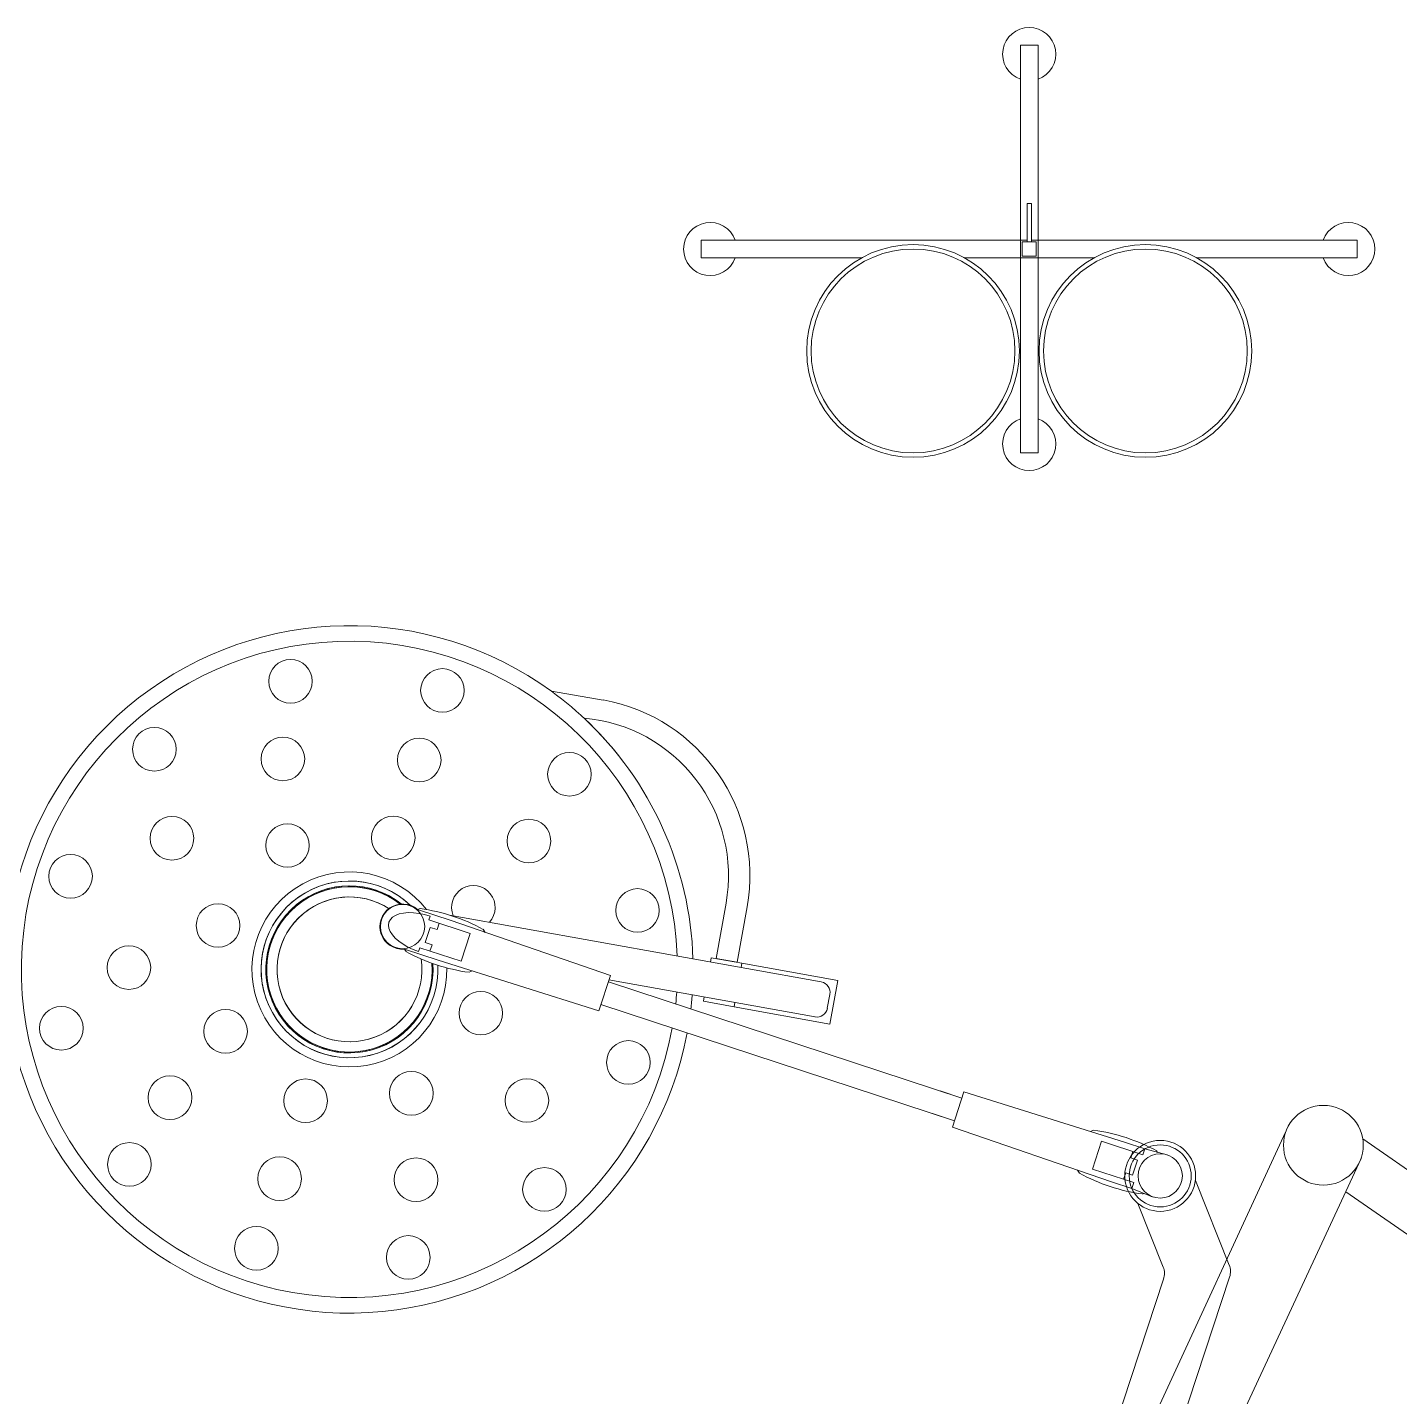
# Model space of a CAD drawing. Header units: millimetres. Extents: x 26027 to 581921, y 7230 to 233891.
# Drawn here: x 511894 to 513442, y 196456 to 198000 of the extents above; entities that cross this region are included whole.
import ezdxf

# ---------------------------------------------------------------- set-up
doc = ezdxf.new("R2010")
doc.units = ezdxf.units.MM
doc.header["$LTSCALE"] = 5
doc.layers.get('0').update_dxf_attribs({"color": 252})
doc.layers.add('Medical Equipment and Furniture', color=252, linetype='Continuous', lineweight=0)

# ---------------------------------------------------------------- blocks, each defined once
blk = doc.blocks.new('HF15561B-P')
at = {"color": 0}
for p, q in [((0.21, 0.37), (0.21, 0.0025)), ((0.23, 0.37), (0.21, 0.37)), ((0.23, 0.37), (0.23, 0.1892)), ((0.23, 0.073), (0.23, -0.073)), ((0.45, 0.01), (-0.01, 0.01)), ((-0.01, 0.01), (-0.01, -0.01)), ((0.212, 0.0025), (0.1688, 0.0025)), ((0.1688, 0.0025), (0.1688, -0.0025)), ((0.228, 0.008), (0.212, 0.008)), ((0.212, 0.008), (0.212, -0.008)), ((0.228, 0.008), (0.228, -0.008)), ((0.45, 0.01), (0.45, -0.01)), ((0.45, -0.01), (-0.01, -0.01)), ((0.212, -0.0025), (0.1688, -0.0025)), ((0.21, -0.0025), (0.21, -0.37)), ((0.228, -0.008), (0.212, -0.008)), ((0.23, -0.1892), (0.23, -0.37)), ((0.21, -0.37), (0.23, -0.37))]:
    blk.add_line(p, q, dxfattribs=at)
at = {"color": 0, "linetype": 'Continuous'}
for points in [[(0.228, 0.008), (0.228, 0.008), (0.228, 0.008), (0.228, 0.008), (0.228, 0.008), (0.228, 0.008), (0.228, 0.008), (0.228, 0.008), (0.228, 0.008), (0.228, 0.008), (0.228, 0.008), (0.228, 0.008), (0.228, 0.008), (0.228, 0.008), (0.228, 0.008), (0.228, 0.008), (0.228, 0.008), (0.228, 0.008), (0.228, 0.008), (0.228, 0.008), (0.228, 0.008), (0.228, 0.008), (0.228, 0.008), (0.228, 0.008), (0.228, 0.008), (0.228, 0.008), (0.228, 0.008), (0.228, 0.008), (0.228, 0.008), (0.228, 0.008), (0.228, 0.008), (0.228, 0.008), (0.228, 0.008), (0.228, 0.008), (0.228, 0.008), (0.228, 0.008), (0.228, 0.008), (0.228, 0.008), (0.228, 0.008), (0.228, 0.008), (0.228, 0.008), (0.228, 0.008), (0.228, 0.008), (0.228, 0.008), (0.228, 0.008), (0.228, 0.008), (0.228, 0.008), (0.228, 0.008), (0.228, 0.008), (0.228, 0.008), (0.228, 0.008), (0.228, 0.008), (0.228, 0.008), (0.228, 0.008), (0.228, 0.008), (0.228, 0.008), (0.228, 0.008), (0.228, 0.008), (0.228, 0.008), (0.228, 0.008), (0.228, 0.008), (0.228, 0.008), (0.228, 0.008), (0.228, 0.008), (0.228, 0.008), (0.228, 0.008), (0.228, 0.008), (0.228, 0.008), (0.228, 0.008), (0.228, 0.008), (0.228, 0.008), (0.228, 0.008), (0.228, 0.008), (0.228, 0.008), (0.228, 0.008), (0.228, 0.008), (0.228, 0.008), (0.228, 0.008), (0.228, 0.008), (0.228, 0.008), (0.228, 0.008), (0.228, 0.008), (0.228, 0.008), (0.228, 0.008), (0.228, 0.008), (0.228, 0.008), (0.228, 0.008), (0.228, 0.008), (0.228, 0.008), (0.228, 0.008), (0.228, 0.008), (0.228, 0.008), (0.228, 0.008), (0.228, 0.008), (0.228, 0.008), (0.228, 0.008), (0.228, 0.008), (0.228, 0.008), (0.228, 0.008), (0.228, 0.008), (0.228, 0.008), (0.228, 0.008), (0.228, 0.008), (0.228, 0.008), (0.228, 0.008), (0.228, 0.008), (0.228, 0.008), (0.228, 0.008), (0.228, 0.008), (0.228, 0.008), (0.228, 0.008), (0.228, 0.008), (0.228, 0.008), (0.228, 0.008), (0.228, 0.008), (0.228, 0.008), (0.228, 0.008), (0.228, 0.008), (0.228, 0.008), (0.228, 0.008), (0.228, 0.008), (0.228, 0.008), (0.228, 0.008), (0.228, 0.008), (0.228, 0.008), (0.228, 0.008), (0.228, 0.008), (0.228, 0.008), (0.228, 0.008), (0.228, 0.008), (0.228, 0.008), (0.228, 0.008), (0.228, 0.008), (0.228, 0.008), (0.228, 0.008), (0.228, 0.008), (0.228, 0.008), (0.228, 0.008), (0.228, 0.008), (0.228, 0.008), (0.228, 0.008), (0.228, 0.008), (0.228, 0.008), (0.228, 0.008), (0.228, 0.008), (0.228, 0.008), (0.228, 0.008), (0.228, 0.008), (0.228, 0.008), (0.228, 0.008), (0.228, 0.008), (0.228, 0.008), (0.228, 0.008), (0.228, 0.008), (0.228, 0.008), (0.228, 0.008), (0.228, 0.008), (0.228, 0.008), (0.228, 0.008), (0.228, 0.008), (0.228, 0.008), (0.228, 0.008), (0.228, 0.008), (0.228, 0.008), (0.228, 0.008), (0.228, 0.008), (0.228, 0.008), (0.228, 0.008), (0.228, 0.008), (0.228, 0.008), (0.228, 0.008), (0.228, 0.008), (0.228, 0.008), (0.228, 0.008), (0.228, 0.008), (0.228, 0.008), (0.228, 0.008), (0.228, 0.008), (0.228, 0.008), (0.228, 0.008), (0.228, 0.008), (0.228, 0.008), (0.228, 0.008), (0.228, 0.008), (0.228, 0.008), (0.228, 0.008), (0.228, 0.008), (0.228, 0.008), (0.228, 0.008), (0.228, 0.008), (0.228, 0.008), (0.228, 0.008), (0.228, 0.008), (0.228, 0.008), (0.228, 0.008), (0.228, 0.008), (0.228, 0.008), (0.228, 0.008), (0.228, 0.008), (0.228, 0.008), (0.228, 0.008), (0.228, 0.008), (0.228, 0.008), (0.228, 0.008), (0.228, 0.008), (0.228, 0.008), (0.228, 0.008), (0.228, 0.008), (0.228, 0.008), (0.228, 0.008), (0.228, 0.008), (0.228, 0.008), (0.228, 0.008), (0.228, 0.008), (0.228, 0.008), (0.228, 0.008), (0.228, 0.008), (0.228, 0.008), (0.228, 0.008)], [(0.228, 0.008), (0.228, 0.008), (0.228, 0.008), (0.228, 0.008), (0.228, 0.008), (0.228, 0.008), (0.228, 0.008), (0.228, 0.008), (0.228, 0.008), (0.228, 0.008), (0.228, 0.008), (0.228, 0.008), (0.228, 0.008), (0.228, 0.008), (0.228, 0.008), (0.228, 0.008), (0.228, 0.008), (0.228, 0.008), (0.228, 0.008), (0.228, 0.008), (0.228, 0.008), (0.228, 0.008), (0.228, 0.008), (0.228, 0.008), (0.228, 0.008), (0.228, 0.008), (0.228, 0.008), (0.228, 0.008), (0.228, 0.008), (0.228, 0.008), (0.228, 0.008), (0.228, 0.008), (0.228, 0.008), (0.228, 0.008), (0.228, 0.008), (0.228, 0.008), (0.228, 0.008), (0.228, 0.008), (0.228, 0.008), (0.228, 0.008), (0.228, 0.008), (0.228, 0.008), (0.228, 0.008), (0.228, 0.008), (0.228, 0.008), (0.228, 0.008), (0.228, 0.008), (0.228, 0.008), (0.228, 0.008), (0.228, 0.008), (0.228, 0.008), (0.228, 0.008), (0.228, 0.008), (0.228, 0.008), (0.228, 0.008), (0.228, 0.008), (0.228, 0.008), (0.228, 0.008), (0.228, 0.008), (0.228, 0.008), (0.228, 0.008), (0.228, 0.008), (0.228, 0.008), (0.228, 0.008), (0.228, 0.008), (0.228, 0.008), (0.228, 0.008), (0.228, 0.008), (0.228, 0.008), (0.228, 0.008), (0.228, 0.008), (0.228, 0.008), (0.228, 0.008), (0.228, 0.008), (0.228, 0.008), (0.228, 0.008), (0.228, 0.008), (0.228, 0.008), (0.228, 0.008), (0.228, 0.008), (0.228, 0.008), (0.228, 0.008), (0.228, 0.008), (0.228, 0.008), (0.228, 0.008), (0.228, 0.008), (0.228, 0.008), (0.228, 0.008), (0.228, 0.008), (0.228, 0.008), (0.228, 0.008), (0.228, 0.008), (0.228, 0.008), (0.228, 0.008), (0.228, 0.008), (0.228, 0.008), (0.228, 0.008), (0.228, 0.008), (0.228, 0.008), (0.228, 0.008), (0.228, 0.008), (0.228, 0.008), (0.228, 0.008), (0.228, 0.008), (0.228, 0.008), (0.228, 0.008), (0.228, 0.008), (0.228, 0.008), (0.228, 0.008), (0.228, 0.008), (0.228, 0.008), (0.228, 0.008), (0.228, 0.008), (0.228, 0.008), (0.228, 0.008), (0.228, 0.008), (0.228, 0.008), (0.228, 0.008), (0.228, 0.008), (0.228, 0.008), (0.228, 0.008), (0.228, 0.008), (0.228, 0.008), (0.228, 0.008), (0.228, 0.008), (0.228, 0.008), (0.228, 0.008), (0.228, 0.008), (0.228, 0.008), (0.228, 0.008), (0.228, 0.008), (0.228, 0.008), (0.228, 0.008), (0.228, 0.008), (0.228, 0.008), (0.228, 0.008), (0.228, 0.008), (0.228, 0.008), (0.228, 0.008), (0.228, 0.008), (0.228, 0.008), (0.228, 0.008), (0.228, 0.008), (0.228, 0.008), (0.228, 0.008), (0.228, 0.008), (0.228, 0.008), (0.228, 0.008), (0.228, 0.008), (0.228, 0.008), (0.228, 0.008), (0.228, 0.008), (0.228, 0.008), (0.228, 0.008), (0.228, 0.008), (0.228, 0.008), (0.228, 0.008), (0.228, 0.008), (0.228, 0.008), (0.228, 0.008), (0.228, 0.008), (0.228, 0.008), (0.228, 0.008), (0.228, 0.008), (0.228, 0.008), (0.228, 0.008), (0.228, 0.008), (0.228, 0.008), (0.228, 0.008), (0.228, 0.008), (0.228, 0.008), (0.228, 0.008), (0.228, 0.008), (0.228, 0.008), (0.228, 0.008), (0.228, 0.008), (0.228, 0.008), (0.228, 0.008), (0.228, 0.008), (0.228, 0.008), (0.228, 0.008), (0.228, 0.008), (0.228, 0.008), (0.228, 0.008), (0.228, 0.008), (0.228, 0.008), (0.228, 0.008), (0.228, 0.008), (0.228, 0.008), (0.228, 0.008), (0.228, 0.008), (0.228, 0.008), (0.228, 0.008), (0.228, 0.008), (0.228, 0.008), (0.228, 0.008), (0.228, 0.008), (0.228, 0.008), (0.228, 0.008), (0.228, 0.008), (0.228, 0.008), (0.228, 0.008), (0.228, 0.008), (0.228, 0.008), (0.228, 0.008), (0.228, 0.008), (0.228, 0.008), (0.228, 0.008), (0.228, 0.008), (0.228, 0.008), (0.228, 0.008), (0.228, 0.008), (0.228, 0.008), (0.228, 0.008)], [(0.228, 0.008), (0.228, 0.008), (0.228, 0.008), (0.228, 0.008), (0.228, 0.008), (0.228, 0.008), (0.228, 0.008), (0.228, 0.008), (0.228, 0.008), (0.228, 0.008), (0.228, 0.008), (0.228, 0.008), (0.228, 0.008), (0.228, 0.008), (0.228, 0.008), (0.228, 0.008), (0.228, 0.008), (0.228, 0.008), (0.228, 0.008), (0.228, 0.008), (0.228, 0.008), (0.228, 0.008), (0.228, 0.008), (0.228, 0.008), (0.228, 0.008), (0.228, 0.008), (0.228, 0.008), (0.228, 0.008), (0.228, 0.008), (0.228, 0.008), (0.228, 0.008), (0.228, 0.008), (0.228, 0.008), (0.228, 0.008), (0.228, 0.008), (0.228, 0.008), (0.228, 0.008), (0.228, 0.008), (0.228, 0.008), (0.228, 0.008), (0.228, 0.008), (0.228, 0.008), (0.228, 0.008), (0.228, 0.008), (0.228, 0.008), (0.228, 0.008), (0.228, 0.008), (0.228, 0.008), (0.228, 0.008), (0.228, 0.008), (0.228, 0.008), (0.228, 0.008), (0.228, 0.008), (0.228, 0.008), (0.228, 0.008), (0.228, 0.008), (0.228, 0.008), (0.228, 0.008), (0.228, 0.008), (0.228, 0.008), (0.228, 0.008), (0.228, 0.008), (0.228, 0.008), (0.228, 0.008), (0.228, 0.008), (0.228, 0.008), (0.228, 0.008), (0.228, 0.008), (0.228, 0.008), (0.228, 0.008), (0.228, 0.008), (0.228, 0.008), (0.228, 0.008), (0.228, 0.008), (0.228, 0.008), (0.228, 0.008), (0.228, 0.008), (0.228, 0.008), (0.228, 0.008), (0.228, 0.008), (0.228, 0.008), (0.228, 0.008), (0.228, 0.008), (0.228, 0.008), (0.228, 0.008), (0.228, 0.008), (0.228, 0.008), (0.228, 0.008), (0.228, 0.008), (0.228, 0.008), (0.228, 0.008), (0.228, 0.008), (0.228, 0.008), (0.228, 0.008), (0.228, 0.008), (0.228, 0.008), (0.228, 0.008), (0.228, 0.008), (0.228, 0.008), (0.228, 0.008), (0.228, 0.008), (0.228, 0.008), (0.228, 0.008), (0.228, 0.008), (0.228, 0.008), (0.228, 0.008), (0.228, 0.008), (0.228, 0.008), (0.228, 0.008), (0.228, 0.008), (0.228, 0.008), (0.228, 0.008), (0.228, 0.008), (0.228, 0.008), (0.228, 0.008), (0.228, 0.008), (0.228, 0.008), (0.228, 0.008), (0.228, 0.008), (0.228, 0.008), (0.228, 0.008), (0.228, 0.008), (0.228, 0.008), (0.228, 0.008), (0.228, 0.008), (0.228, 0.008), (0.228, 0.008), (0.228, 0.008), (0.228, 0.008), (0.228, 0.008), (0.228, 0.008), (0.228, 0.008), (0.228, 0.008), (0.228, 0.008), (0.228, 0.008), (0.228, 0.008), (0.228, 0.008), (0.228, 0.008), (0.228, 0.008), (0.228, 0.008), (0.228, 0.008), (0.228, 0.008), (0.228, 0.008), (0.228, 0.008), (0.228, 0.008), (0.228, 0.008), (0.228, 0.008), (0.228, 0.008), (0.228, 0.008), (0.228, 0.008), (0.228, 0.008), (0.228, 0.008), (0.228, 0.008), (0.228, 0.008), (0.228, 0.008), (0.228, 0.008), (0.228, 0.008), (0.228, 0.008), (0.228, 0.008), (0.228, 0.008), (0.228, 0.008), (0.228, 0.008), (0.228, 0.008), (0.228, 0.008), (0.228, 0.008), (0.228, 0.008), (0.228, 0.008), (0.228, 0.008), (0.228, 0.008), (0.228, 0.008), (0.228, 0.008), (0.228, 0.008), (0.228, 0.008), (0.228, 0.008), (0.228, 0.008), (0.228, 0.008), (0.228, 0.008), (0.228, 0.008), (0.228, 0.008), (0.228, 0.008), (0.228, 0.008), (0.228, 0.008), (0.228, 0.008), (0.228, 0.008), (0.228, 0.008), (0.228, 0.008), (0.228, 0.008), (0.228, 0.008), (0.228, 0.008), (0.228, 0.008), (0.228, 0.008), (0.228, 0.008), (0.228, 0.008), (0.228, 0.008), (0.228, 0.008), (0.228, 0.008), (0.228, 0.008), (0.228, 0.008), (0.228, 0.008), (0.228, 0.008), (0.228, 0.008), (0.228, 0.008), (0.228, 0.008), (0.228, 0.008), (0.228, 0.008), (0.228, 0.008), (0.228, 0.008), (0.228, 0.008), (0.228, 0.008), (0.228, 0.008), (0.228, 0.008), (0.228, 0.008), (0.228, 0.008), (0.228, 0.008), (0.228, 0.008), (0.228, 0.008), (0.228, 0.008), (0.228, 0.008), (0.228, 0.008), (0.228, 0.008), (0.228, 0.008), (0.228, 0.008), (0.228, 0.008), (0.228, 0.008), (0.228, 0.008), (0.228, 0.008), (0.228, 0.008), (0.228, 0.008), (0.228, 0.008), (0.228, 0.008), (0.228, 0.008), (0.228, 0.008), (0.228, 0.008), (0.228, 0.008), (0.228, 0.008), (0.228, 0.008), (0.228, 0.008), (0.228, 0.008), (0.228, 0.008), (0.228, 0.008), (0.228, 0.008), (0.228, 0.008), (0.228, 0.008), (0.228, 0.008), (0.228, 0.008), (0.228, 0.008), (0.228, 0.008), (0.228, 0.008), (0.228, 0.008), (0.228, 0.008), (0.228, 0.008), (0.228, 0.008), (0.228, 0.008), (0.228, 0.008), (0.228, 0.008), (0.228, 0.008), (0.228, 0.008), (0.228, 0.008), (0.228, 0.008), (0.228, 0.008), (0.228, 0.008), (0.228, 0.008), (0.228, 0.008), (0.228, 0.008), (0.228, 0.008), (0.228, 0.008), (0.228, 0.008), (0.228, 0.008), (0.228, 0.008), (0.228, 0.008), (0.228, 0.008), (0.228, 0.008), (0.228, 0.008), (0.228, 0.008), (0.228, 0.008), (0.228, 0.008), (0.228, 0.008)]]:
    blk.add_lwpolyline(points, close=True, dxfattribs=at)
for points in [[(0.228, 0.008), (0.228, 0.008), (0.228, 0.008), (0.228, 0.008), (0.228, 0.008), (0.228, 0.008), (0.228, 0.008), (0.228, 0.008)], [(0.228, 0.008), (0.228, 0.008), (0.228, 0.008), (0.228, 0.008), (0.228, 0.008), (0.228, 0.008), (0.228, 0.008), (0.228, 0.008), (0.228, 0.008), (0.228, 0.008), (0.228, 0.008), (0.228, 0.008), (0.228, 0.008), (0.228, 0.008), (0.228, 0.008), (0.228, 0.008), (0.228, 0.008), (0.228, 0.008), (0.228, 0.008), (0.228, 0.008), (0.228, 0.008), (0.228, 0.008), (0.228, 0.008), (0.228, 0.008), (0.228, 0.008), (0.228, 0.008), (0.228, 0.008), (0.228, 0.008), (0.228, 0.008), (0.228, 0.008), (0.228, 0.008), (0.228, 0.008), (0.228, 0.008), (0.228, 0.008), (0.228, 0.008), (0.228, 0.008), (0.228, 0.008), (0.228, 0.008), (0.228, 0.008), (0.228, 0.008), (0.228, 0.008), (0.228, 0.008), (0.228, 0.008), (0.228, 0.008), (0.228, 0.008), (0.228, 0.008), (0.228, 0.008), (0.228, 0.008), (0.228, 0.008), (0.228, 0.008), (0.228, 0.008), (0.228, 0.008), (0.228, 0.008), (0.228, 0.008), (0.228, 0.008), (0.228, 0.008), (0.228, 0.008), (0.228, 0.008), (0.228, 0.008), (0.228, 0.008), (0.228, 0.008), (0.228, 0.008), (0.228, 0.008), (0.228, 0.008), (0.228, 0.008), (0.228, 0.008), (0.228, 0.008), (0.228, 0.008), (0.228, 0.008), (0.228, 0.008), (0.228, 0.008), (0.228, 0.008), (0.228, 0.008), (0.228, 0.008), (0.228, 0.008), (0.228, 0.008), (0.228, 0.008), (0.228, 0.008), (0.228, 0.008), (0.228, 0.008), (0.228, 0.008), (0.228, 0.008), (0.228, 0.008), (0.228, 0.008), (0.228, 0.008), (0.228, 0.008), (0.228, 0.008), (0.228, 0.008), (0.228, 0.008), (0.228, 0.008), (0.228, 0.008), (0.228, 0.008), (0.228, 0.008), (0.228, 0.008), (0.228, 0.008), (0.228, 0.008), (0.228, 0.008), (0.228, 0.008), (0.228, 0.008), (0.228, 0.008), (0.228, 0.008), (0.228, 0.008), (0.228, 0.008), (0.228, 0.008), (0.228, 0.008), (0.228, 0.008), (0.228, 0.008), (0.228, 0.008), (0.228, 0.008), (0.228, 0.008), (0.228, 0.008)], [(0.228, 0.008), (0.228, 0.008), (0.228, 0.008), (0.228, 0.008), (0.228, 0.008), (0.228, 0.008), (0.228, 0.008), (0.228, 0.008), (0.228, 0.008), (0.228, 0.008), (0.228, 0.008), (0.228, 0.008), (0.228, 0.008), (0.228, 0.008), (0.228, 0.008), (0.228, 0.008), (0.228, 0.008)], [(0.228, 0.008), (0.228, 0.008), (0.228, 0.008), (0.228, 0.008), (0.228, 0.008), (0.228, 0.008), (0.228, 0.008)], [(0.228, 0.008), (0.228, 0.008), (0.228, 0.008), (0.228, 0.008), (0.228, 0.008), (0.228, 0.008), (0.228, 0.008), (0.228, 0.008), (0.228, 0.008), (0.228, 0.008), (0.228, 0.008), (0.228, 0.008)], [(0.228, 0.008), (0.228, 0.008), (0.228, 0.008), (0.228, 0.008), (0.228, 0.008), (0.228, 0.008), (0.228, 0.008), (0.228, 0.008), (0.228, 0.008), (0.228, 0.008), (0.228, 0.008), (0.228, 0.008), (0.228, 0.008), (0.228, 0.008), (0.228, 0.008), (0.228, 0.008), (0.228, 0.008), (0.228, 0.008), (0.228, 0.008), (0.228, 0.008), (0.228, 0.008), (0.228, 0.008), (0.228, 0.008), (0.228, 0.008), (0.228, 0.008), (0.228, 0.008), (0.228, 0.008), (0.228, 0.008), (0.228, 0.008), (0.228, 0.008), (0.228, 0.008), (0.228, 0.008), (0.228, 0.008), (0.228, 0.008), (0.228, 0.008), (0.228, 0.008), (0.228, 0.008), (0.228, 0.008), (0.228, 0.008), (0.228, 0.008), (0.228, 0.008), (0.228, 0.008), (0.228, 0.008), (0.228, 0.008), (0.228, 0.008), (0.228, 0.008), (0.228, 0.008), (0.228, 0.008), (0.228, 0.008), (0.228, 0.008), (0.228, 0.008), (0.228, 0.008), (0.228, 0.008), (0.228, 0.008), (0.228, 0.008), (0.228, 0.008), (0.228, 0.008), (0.228, 0.008), (0.228, 0.008), (0.228, 0.008), (0.228, 0.008), (0.228, 0.008), (0.228, 0.008), (0.228, 0.008), (0.228, 0.008), (0.228, 0.008), (0.228, 0.008), (0.228, 0.008), (0.228, 0.008), (0.228, 0.008), (0.228, 0.008), (0.228, 0.008), (0.228, 0.008), (0.228, 0.008), (0.228, 0.008), (0.228, 0.008), (0.228, 0.008), (0.228, 0.008), (0.228, 0.008), (0.228, 0.008), (0.228, 0.008), (0.228, 0.008), (0.228, 0.008), (0.228, 0.008), (0.228, 0.008), (0.228, 0.008), (0.228, 0.008), (0.228, 0.008), (0.228, 0.008)], [(0.228, 0.008), (0.228, 0.008), (0.228, 0.008), (0.228, 0.008), (0.228, 0.008), (0.228, 0.008), (0.228, 0.008), (0.228, 0.008), (0.228, 0.008), (0.228, 0.008), (0.228, 0.008), (0.228, 0.008), (0.228, 0.008), (0.228, 0.008), (0.228, 0.008), (0.228, 0.008), (0.228, 0.008), (0.228, 0.008), (0.228, 0.008), (0.228, 0.008), (0.228, 0.008), (0.228, 0.008), (0.228, 0.008), (0.228, 0.008), (0.228, 0.008), (0.228, 0.008), (0.228, 0.008), (0.228, 0.008), (0.228, 0.008), (0.228, 0.008), (0.228, 0.008), (0.228, 0.008), (0.228, 0.008), (0.228, 0.008), (0.228, 0.008), (0.228, 0.008), (0.228, 0.008), (0.228, 0.008), (0.228, 0.008), (0.228, 0.008), (0.228, 0.008), (0.228, 0.008), (0.228, 0.008), (0.228, 0.008), (0.228, 0.008), (0.228, 0.008), (0.228, 0.008), (0.228, 0.008), (0.228, 0.008), (0.228, 0.008), (0.228, 0.008), (0.228, 0.008), (0.228, 0.008), (0.228, 0.008)], [(0.228, 0.008), (0.228, 0.008), (0.228, 0.008), (0.228, 0.008), (0.228, 0.008), (0.228, 0.008), (0.228, 0.008), (0.228, 0.008), (0.228, 0.008), (0.228, 0.008)], [(0.228, 0.008), (0.228, 0.008), (0.228, 0.008), (0.228, 0.008), (0.228, 0.008), (0.228, 0.008), (0.228, 0.008), (0.228, 0.008), (0.228, 0.008), (0.228, 0.008)], [(0.228, 0.008), (0.228, 0.008), (0.228, 0.008), (0.228, 0.008), (0.228, 0.008), (0.228, 0.008), (0.228, 0.008), (0.228, 0.008), (0.228, 0.008), (0.228, 0.008), (0.228, 0.008), (0.228, 0.008), (0.228, 0.008), (0.228, 0.008), (0.228, 0.008)], [(0.228, 0.008), (0.228, 0.008), (0.228, 0.008), (0.228, 0.008), (0.228, 0.008), (0.228, 0.008), (0.228, 0.008), (0.228, 0.008), (0.228, 0.008), (0.228, 0.008)], [(0.228, 0.008), (0.228, 0.008), (0.228, 0.008), (0.228, 0.008), (0.228, 0.008), (0.228, 0.008), (0.228, 0.008)], [(0.228, 0.008), (0.228, 0.008), (0.228, 0.008), (0.228, 0.008), (0.228, 0.008), (0.228, 0.008), (0.228, 0.008), (0.228, 0.008), (0.228, 0.008), (0.228, 0.008)], [(0.228, 0.008), (0.228, 0.008), (0.228, 0.008), (0.228, 0.008), (0.228, 0.008), (0.228, 0.008), (0.228, 0.008), (0.228, 0.008), (0.228, 0.008), (0.228, 0.008), (0.228, 0.008), (0.228, 0.008), (0.228, 0.008), (0.228, 0.008), (0.228, 0.008), (0.228, 0.008), (0.228, 0.008), (0.228, 0.008)], [(0.228, 0.008), (0.228, 0.008), (0.228, 0.008), (0.228, 0.008), (0.228, 0.008), (0.228, 0.008), (0.228, 0.008), (0.228, 0.008), (0.228, 0.008)]]:
    blk.add_lwpolyline(points, dxfattribs=at)
at = {"color": 0}
for centre, radius in [((0.335, 0.1311), 0.12), ((0.335, 0.1311), 0.115), ((0.335, -0.1311), 0.12), ((0.335, -0.1311), 0.115)]:
    blk.add_circle(centre, radius, dxfattribs=at)
for centre, start, end in [((0.22, 0.36), 289.4712, 250.5288), ((0, 0), 19.4712, 340.5288), ((0.44, 0), 199.4712, 160.5288), ((0.22, -0.36), 109.4712, 70.5288)]:
    blk.add_arc(centre, 0.03, start, end, dxfattribs=at)
blk = doc.blocks.new('OR Light')
at = {"layer": 'Medical Equipment and Furniture'}
for p, q in [((-783995.7, -318639.6, 0), (-783900.2, -318601.5, 0)), ((-783303, -318793.1, 0), (-783886.6, -318601, 0)), ((-784024.4, -318671.5, 0), (-784031.1, -318696.7, 0)), ((-784028.9, -318683.3, 0), (-784027.3, -318682.2, 0)), ((-783897.9, -318675.9, 0), (-783969.7, -318704.6, 0)), ((-783324.9, -318859.5, 0), (-783884.2, -318675.5, 0)), ((-784024.5, -318698.8, 0), (-784039.8, -318745.4, 0)), ((-784038.6, -318719.5, 0), (-784031.1, -318696.7, 0)), ((-784024.5, -318698.8, 0), (-784031.1, -318696.7, 0)), ((-783976.9, -318687.1, 0), (-783986.5, -318711.4, 0)), ((-783980.3, -318699.2, 0), (-783981, -318697.4, 0)), ((-784021.1, -318712.6, 0), (-784028.2, -318710.2, 0)), ((-784021.1, -318712.6, 0), (-784018.6, -318705, 0)), ((-784018.6, -318705, 0), (-784001.5, -318710.6, 0)), ((-783993.1, -318709.2, 0), (-784008.4, -318755.7, 0)), ((-784004, -318718.2, 0), (-784001.5, -318710.6, 0)), ((-783994, -318734.1, 0), (-783986.5, -318711.4, 0)), ((-783986.5, -318711.4, 0), (-783993.1, -318709.2, 0)), ((-784095.6, -318900.7, 0), (-784038.6, -318719.5, 0)), ((-784004, -318718.2, 0), (-783996.9, -318720.6, 0)), ((-783994, -318734.1, 0), (-784055.7, -318913.8, 0)), ((-784039.8, -318745.4, 0), (-784008.4, -318755.7, 0)), ((-784052.3, -318754.4, 0), (-784050.7, -318758.1, 0)), ((-784003.8, -318770.4, 0), (-784007.2, -318772.5, 0)), ((-784219.8, -319302, 0), (-784088.5, -318903.1, 0)), ((-784194.1, -319310.5, 0), (-784062.9, -318911.5, 0)), ((-784088.5, -318903.1, 0), (-784096.6, -318927.7, 0)), ((-784095.6, -318900.7, 0), (-784055.7, -318913.8, 0)), ((-784062.9, -318911.5, 0), (-784071, -318936.2, 0)), ((-784240.7, -319151.4, 0), (-784221.2, -319043.1, 0)), ((-784221.2, -319043.1, 0), (-784172, -319052, 0)), ((-784189.8, -319054.9, 0), (-784205.5, -319052, 0)), ((-784172, -319052, 0), (-784191.5, -319160.2, 0)), ((-784219.5, -319061.7, 0), (-784295, -319481.2, 0)), ((-784180.1, -319068.8, 0), (-784222, -319301.3, 0)), ((-784304.2, -319145.5, 0), (-784241.7, -319156.8, 0)), ((-784246.9, -319185.8, 0), (-784240.7, -319151.4, 0)), ((-784241.7, -319156.8, 0), (-784245.9, -319180.4, 0)), ((-784235.8, -319152.3, 0), (-784240.7, -319151.4, 0)), ((-784240.7, -319151.4, 0), (-784235.8, -319152.3, 0)), ((-784191.5, -319160.2, 0), (-784197.7, -319194.7, 0)), ((-784191.5, -319160.2, 0), (-784196.4, -319159.4, 0)), ((-784196.4, -319159.4, 0), (-784191.5, -319160.2, 0)), ((-784308.4, -319169.2, 0), (-784245.9, -319180.4, 0)), ((-784242, -319186.7, 0), (-784246.9, -319185.8, 0)), ((-784197.7, -319194.7, 0), (-784202.6, -319193.8, 0)), ((-784226.9, -319299.7, 0), (-784288.7, -319479.4, 0)), ((-784226.9, -319299.7, 0), (-784187, -319312.8, 0)), ((-784537.6, -319307.7, 0), (-784547.5, -319366.2, 0)), ((-784514, -319312, 0), (-784514, -319312, 0)), ((-784244, -319494.1, 0), (-784187, -319312.8, 0)), ((-784278.9, -319443.1, 0), (-784275.5, -319441.1, 0)), ((-784289.5, -319504.4, 0), (-784274.2, -319457.8, 0)), ((-784274.2, -319457.8, 0), (-784242.9, -319468.1, 0)), ((-784230.4, -319459.1, 0), (-784231.9, -319455.4, 0)), ((-784258.2, -319514.7, 0), (-784242.9, -319468.1, 0)), ((-784288.7, -319479.4, 0), (-784301.2, -319517.4, 0)), ((-784295.6, -319509.3, 0), (-784293.8, -319503, 0)), ((-784293.8, -319503, 0), (-784289.5, -319504.4, 0)), ((-784278.6, -319495.3, 0), (-784285.8, -319493, 0)), ((-784278.6, -319495.3, 0), (-784281.1, -319502.9, 0)), ((-784281.1, -319502.9, 0), (-784264, -319508.5, 0)), ((-784261.5, -319500.9, 0), (-784264, -319508.5, 0)), ((-784261.5, -319500.9, 0), (-784254.4, -319503.3, 0)), ((-784256.5, -319532.1, 0), (-784244, -319494.1, 0)), ((-784301.2, -319517.4, 0), (-784302.3, -319514.3, 0)), ((-784297.6, -319521.8, 0), (-784296.9, -319515.6, 0)), ((-784296.9, -319515.6, 0), (-784295.6, -319509.3, 0)), ((-784253.9, -319516.1, 0), (-784258.2, -319514.7, 0)), ((-784253.9, -319516.1, 0), (-784256.2, -319522.2, 0)), ((-784297.7, -319527.7, 0), (-784297.6, -319521.8, 0)), ((-784297.2, -319533.1, 0), (-784297.7, -319527.7, 0)), ((-784296.2, -319538, 0), (-784297.2, -319533.1, 0)), ((-784262, -319533.5, 0), (-784265.4, -319538.3, 0)), ((-784258.9, -319528.1, 0), (-784262, -319533.5, 0)), ((-784256.2, -319522.2, 0), (-784258.9, -319528.1, 0)), ((-784256.5, -319532.1, 0), (-784253.8, -319530.3, 0)), ((-784294.6, -319542.1, 0), (-784296.2, -319538, 0)), ((-784292.5, -319545.5, 0), (-784294.6, -319542.1, 0)), ((-784289.9, -319547.9, 0), (-784292.5, -319545.5, 0)), ((-784287, -319549.5, 0), (-784289.9, -319547.9, 0)), ((-784283.7, -319550, 0), (-784287, -319549.5, 0)), ((-784280.2, -319549.5, 0), (-784283.7, -319550, 0)), ((-784276.5, -319548.1, 0), (-784280.2, -319549.5, 0)), ((-784272.7, -319545.7, 0), (-784276.5, -319548.1, 0)), ((-784269, -319542.4, 0), (-784272.7, -319545.7, 0)), ((-784265.4, -319538.3, 0), (-784269, -319542.4, 0))]:
    blk.add_line(p, q, dxfattribs=at)
for centre, radius in [((-784000.7, -318679.3, 0), 40), ((-784000.7, -318679.3, 0), 35), ((-784000.7, -318679.3, 0), 25), ((-784300.2, -319269.1, 0), 24.6), ((-784128.7, -319279.4, 0), 24.6), ((-784453.8, -319345.9, 0), 24.6), ((-783985.5, -319374.1, 0), 24.6), ((-784378.5, -319391.6, 0), 24.6), ((-784085.8, -319393.9, 0), 24.6), ((-784184.3, -319445.9, 0), 24.6), ((-784548.4, -319489.2, 0), 24.6), ((-784469.9, -319515.4, 0), 24.6), ((-784093.9, -319524.3, 0), 24.6), ((-783996.4, -319519, 0), 24.6), ((-783908.7, -319527.7, 0), 24.6), ((-784282, -319534.2, 0), 25), ((-784382, -319544.7, 0), 24.6), ((-784085.5, -319643.6, 0), 24.6), ((-784558.7, -319660.6, 0), 24.6), ((-784373.5, -319664, 0), 24.6), ((-784471.1, -319669.2, 0), 24.6), ((-783997.6, -319672.9, 0), 24.6), ((-783919, -319699.1, 0), 24.6), ((-784283.2, -319742.4, 0), 24.6), ((-784163.8, -319733.9, 0), 24.6), ((-784381.6, -319794.4, 0), 24.6), ((-784089, -319796.6, 0), 24.6), ((-784482, -319814.2, 0), 24.6), ((-784235.7, -319843, 0), 24.6), ((-784013.7, -319842.4, 0), 24.6), ((-784338.7, -319908.8, 0), 24.6), ((-784167.3, -319919.2, 0), 24.6)]:
    blk.add_circle(centre, radius, dxfattribs=at)
for centre, radius, start, end in [((-783892.8, -318620, 0), 20, 71.7866, 111.7866), ((-783849.9, -318781.6, 0), 204.2, 151.207, 172.3663), ((-783890.5, -318694.5, 0), 20, 71.7866, 111.7866), ((-784182.7, -318672, 0), 204.2, 331.207, 352.3663), ((-784207.7, -319063.8, 0), 12, 79.7901, 169.7901), ((-784191.9, -319066.7, 0), 12, 349.7901, 79.7901), ((-784339.8, -319343.3, 0), 201, 79.7901, 169.7901), ((-784339.5, -319344.7, 0), 178.3, 79.9615, 175.0657), ((-784233.7, -319594.1, 0), 387.8, 91.7476, 136.9503), ((-784233.7, -319594.1, 0), 387.8, 83.3981, 85.7625), ((-784233.7, -319594.1, 0), 387.8, 144.0062, 79.352), ((-784233.7, -319594.1, 0), 370.2, 92.3247, 79.7136), ((-784233.7, -319594.1, 0), 370.2, 83.958, 86.0473), ((-784233.7, -319594.1, 0), 387.8, 127.1011, 144.0062), ((-784303.6, -319454.3, 0), 24.6, 47.3742, 292.206), ((-784099.9, -319541.5, 0), 204.2, 151.207, 172.3663), ((-784432.8, -319432, 0), 204.2, 331.207, 352.3663), ((-784233.7, -319594.1, 0), 110, 127.8566, 90.8371), ((-784233.7, -319594.1, 0), 99.7, 135.6724, 92.69), ((-784233.7, -319594.1, 0), 99.7, 136.4821, 92.69), ((-784233.7, -319594.1, 0), 94.3, 140.9654, 93.9668), ((-784233.7, -319594.1, 0), 94.3, 141.468, 93.9668), ((-784233.7, -319594.1, 0), 93.3, 141.6862, 94.249), ((-784233.7, -319594.1, 0), 93.3, 142.1673, 94.249), ((-784233.7, -319594.1, 0), 81.7, 146.6712, 98.2712), ((-784233.7, -319594.1, 0), 81.7, 147.0729, 98.2712), ((-784282, -319534.2, 0), 25.5, 138.7353, 4.838)]:
    blk.add_arc(centre, radius, start, end, dxfattribs=at)
blk = doc.blocks.new('TV Pendant')
at = {"layer": 'Medical Equipment and Furniture'}
for p, q in [((-783080.2, -318793.3), (-783044.8, -318774.6)), ((-782812.7, -319213.1), (-783044.8, -318774.6)), ((-782848.1, -319231.8), (-783080.2, -318793.3)), ((-783074.4, -318846.8), (-783066.1, -318819.8)), ((-782889.1, -319196.9), (-783074.4, -318846.8)), ((-782889.1, -319196.9), (-782862.1, -319205.3)), ((-782861.7, -319216.4), (-782857.3, -319214)), ((-782861.7, -319216.4), (-782843, -319251.7)), ((-782857.3, -319214), (-782838.6, -319249.4)), ((-782848.1, -319231.8), (-782812.7, -319213.1)), ((-782847.9, -319231.7), (-782812.6, -319213)), ((-782580.6, -319651.5), (-782812.7, -319213.1)), ((-782616, -319670.3), (-782848.1, -319231.8)), ((-782843, -319251.7), (-782838.6, -319249.4)), ((-782842.3, -319285.3), (-782834, -319258.3)), ((-782657, -319635.4), (-782842.3, -319285.3)), ((-782657, -319635.4), (-782630, -319643.7)), ((-782615.8, -319670.2), (-782580.5, -319651.5))]:
    blk.add_line(p, q, dxfattribs=at)
at = {"layer": 'Medical Equipment and Furniture', "linetype": 'Continuous', "lineweight": 18}
for p, q in [((-783203.7, -319577.5), (-782942.2, -319199.2)), ((-782860.2, -319214.3), (-782880.6, -319205.5)), ((-783144, -319596.7), (-782892.8, -319233.3)), ((-782872.1, -319241.9), (-782892.5, -319233)), ((-783181.8, -319579.2), (-782457.8, -319915.3)), ((-782479.2, -320002.7), (-783211.3, -319664.7)), ((-783192.6, -319667), (-783192.4, -319666.7))]:
    blk.add_line(p, q, dxfattribs=at)
for centre, radius in [((-782912, -319208.2), 31.5), ((-782866.1, -319228.1), 15), ((-783196.6, -319621.9), 45), ((-782426.1, -319969.1), 62.5)]:
    blk.add_circle(centre, radius, dxfattribs=at)

msp = doc.modelspace()

# ---------------------------------------------------------------- block references
at = {"layer": 'Medical Equipment and Furniture', "xscale": 1000, "yscale": 1000, "zscale": 1000, "rotation": 270}
msp.add_blockref('HF15561B-P', (513024.1, 197970.2, 0), dxfattribs=at)
at = {"layer": 'Medical Equipment and Furniture', "rotation": 270}
for name, p in [('OR Light', (831851.2, -587296.2, 0)), ('TV Pendant', (832977.9, -586457.5, 0))]:
    msp.add_blockref(name, p, dxfattribs=at)

doc.saveas('drawing.dxf')
